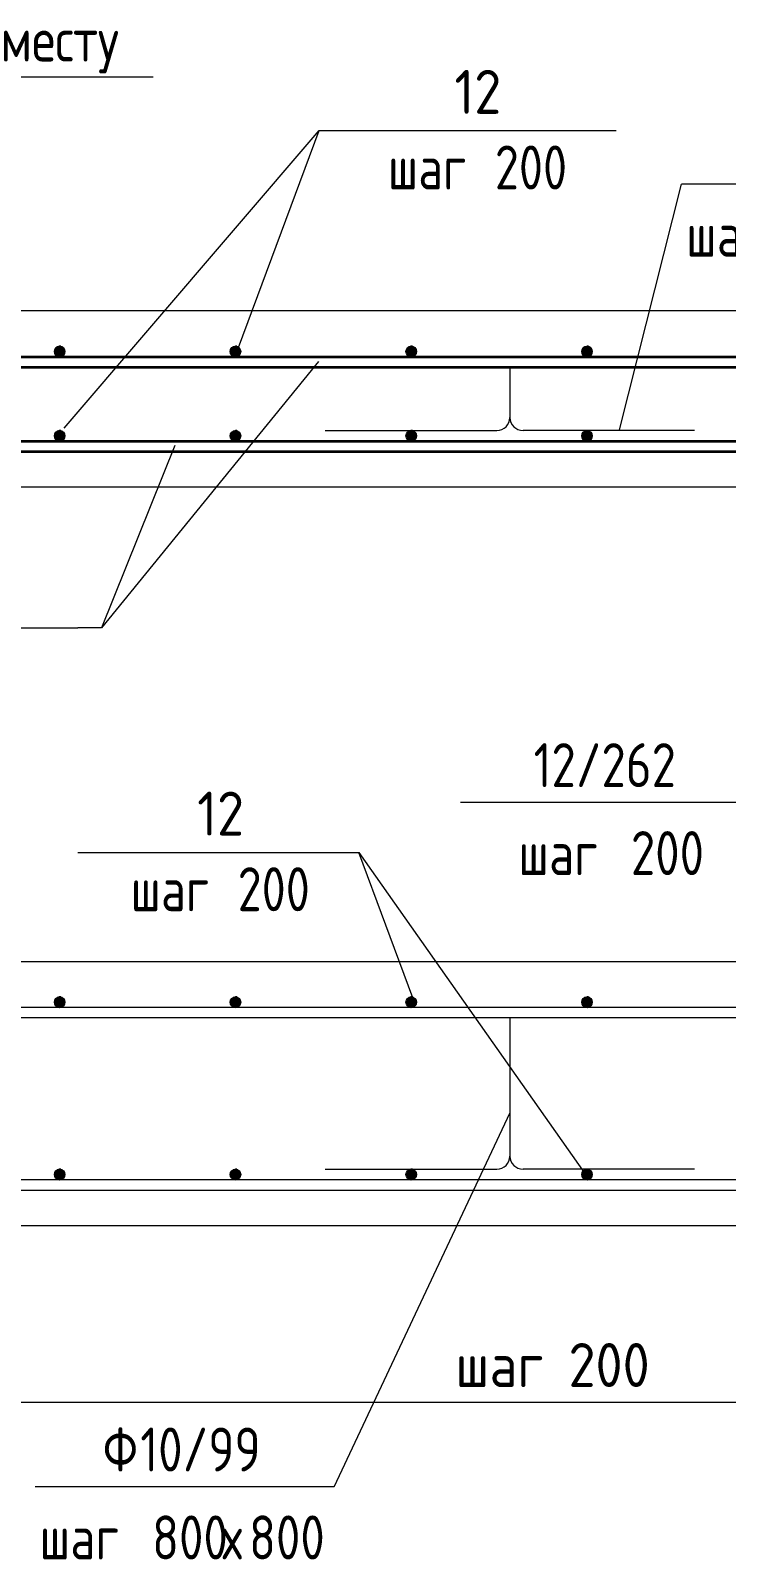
# Model space of a CAD drawing. Header units: millimetres. Extents: x 3129 to 68349, y -1586 to 12682.
# Drawn here: x 41078 to 41869, y -1530 to 209 of the extents above; entities that cross this region are included whole.
import ezdxf

# ---------------------------------------------------------------- set-up
doc = ezdxf.new("R2010")
doc.units = ezdxf.units.MM
for name, color, linetype, lineweight in [('AA_Dim', 7, 'Continuous', 9), ('AA_Dim-20', 7, 'Continuous', 9), ('AA_Linii', 7, 'Continuous', 9), ('AA_Vinoska', 7, 'Continuous', 9), ('AF_Perekritie_Опалубка', 253, 'Continuous', 20), ('KR_Armatura', 7, 'Continuous', 20), ('KR_Armatura_Tonkie', 7, 'Continuous', 20)]:
    doc.layers.add(name, color=color, linetype=linetype, lineweight=lineweight)
doc.styles.add('GOST Common', font='GOST Common.ttf', dxfattribs={"width": 0.85, "height": 50})
doc.styles.add('ISOCPEUR_1', font='isocpeur.ttf', dxfattribs={"width": 0.9, "height": 50})
doc.styles.add('ISOCPEUR_2', font='isocpeur.ttf', dxfattribs={"width": 0.8, "height": 50})
doc.dimstyles.new('05_Округл_5мм__прозр__2', dxfattribs={"dimscale": 304.8, "dimtxt": 49.799059, "dimasz": 0.111549, "dimexe": 0.098425, "dimexo": 0.065617, "dimgap": 0.006562, "dimtad": 1, "dimdec": 0, "dimrnd": 5, "dimdsep": 46, "dimtxsty": 'ISOCPEUR_1', "dimblk1": 'OBLIQUE', "dimblk2": 'OBLIQUE', "dimsah": 1, "dimcen": 0.09, "dimdle": 0.098425, "dimazin": 0, "dimtfac": 1, "dimtdec": 4, "dimtix": 1, "dimtmove": 0, "dimatfit": 3, "dimfxl": 1, "dimtvp": 1, "dimtolj": 1, "dimtzin": 0, "dimlwd": 18, "dimlwe": 18, "dimarcsym": 2})

# ---------------------------------------------------------------- blocks, each defined once
blk = doc.blocks.new('010_Текст с выноской - Текст 2 строки-4082114-Сечение 21')
at = {"layer": 'AA_Vinoska'}
blk.add_line((-46398.5, 156), (-46898.5, 156), dxfattribs=at)
blk = doc.blocks.new('DIMBLOCK40-Сечение 21')
at = {"layer": 'AA_Dim-20', "lineweight": 18}
for p, q in [((42940.8, -1110.4), (42940.8, -1380.9)), ((42940.8, -1350.9), (42940.8, -1110.4)), ((40410.8, -1118), (40410.8, -1380.9)), ((40410.8, -1350.9), (40410.8, -1118)), ((40410.8, -1350.9), (42940.8, -1350.9))]:
    blk.add_line(p, q, dxfattribs=at)
at = {"layer": 'AA_Dim-20', "lineweight": 30}
for p, q in [((40410.8, -1350.9), (40427.8, -1333.9)), ((42940.8, -1350.9), (42957.8, -1333.9)), ((40410.8, -1350.9), (40393.8, -1367.9)), ((42940.8, -1350.9), (42923.8, -1367.9))]:
    blk.add_line(p, q, dxfattribs=at)
at = {"layer": 'AA_Dim-20', "color": 0, "lineweight": 18, "insert": (41560.9, -1283.6), "char_height": 50, "width": 275.81, "attachment_point": 1, "line_spacing_factor": 1.149209, "style": 'ISOCPEUR_1'}
blk.add_mtext('шаг 200', dxfattribs=at)
blk = doc.blocks.new('_Oblique')
at = {"color": 0, "linetype": 'ByBlock', "lineweight": -2}
blk.add_line((-0.5, -0.5), (0.5, 0.5), dxfattribs=at)
blk = doc.blocks.new('042_М_Арматуры - Диам длина поз _ Комментарий-2260297-Сечение 21')
at = {"layer": 'AA_Vinoska'}
blk.add_line((-46484.4, -725.7), (-46164.4, -725.7), dxfattribs=at)
blk = doc.blocks.new('010_Текст с выноской - Текст 2 строки-4087354-Сечение 21')
at = {"layer": 'AA_Vinoska'}
blk.add_line((-47463.3, -109.1), (-47803.3, -109.1), dxfattribs=at)

msp = doc.modelspace()

# ---------------------------------------------------------------- hatches: boundary and pattern name
at = {"layer": 'KR_Armatura'}
h = msp.add_hatch(color=256, dxfattribs=at)
edge = h.paths.add_edge_path()
edge.add_arc((41110.7736, -156), 6, 0, 360)
for points in [[(41110.7736, -162), (41115.9698, -159), (41115.9698, -153), (41110.7736, -150), (41105.5775, -153), (41105.5775, -159)], [(41310.7736, -162), (41315.9698, -159), (41315.9698, -153), (41310.7736, -150), (41305.5775, -153), (41305.5775, -159)], [(41510.7736, -162), (41515.9698, -159), (41515.9698, -153), (41510.7736, -150), (41505.5775, -153), (41505.5775, -159)], [(41710.7736, -162), (41715.9698, -159), (41715.9698, -153), (41710.7736, -150), (41705.5775, -153), (41705.5775, -159)], [(41110.7736, -258), (41115.9698, -255), (41115.9698, -249), (41110.7736, -246), (41105.5775, -249), (41105.5775, -255)], [(41310.7736, -258), (41315.9698, -255), (41315.9698, -249), (41310.7736, -246), (41305.5775, -249), (41305.5775, -255)], [(41510.7736, -258), (41515.9698, -255), (41515.9698, -249), (41510.7736, -246), (41505.5775, -249), (41505.5775, -255)], [(41710.7736, -258), (41715.9698, -255), (41715.9698, -249), (41710.7736, -246), (41705.5775, -249), (41705.5775, -255)], [(41110.7736, -902), (41115.9698, -899), (41115.9698, -893), (41110.7736, -890), (41105.5775, -893), (41105.5775, -899)], [(41310.7736, -902), (41315.9698, -899), (41315.9698, -893), (41310.7736, -890), (41305.5775, -893), (41305.5775, -899)], [(41510.7736, -902), (41515.9698, -899), (41515.9698, -893), (41510.7736, -890), (41505.5775, -893), (41505.5775, -899)], [(41710.7736, -902), (41715.9698, -899), (41715.9698, -893), (41710.7736, -890), (41705.5775, -893), (41705.5775, -899)], [(41110.7736, -1098), (41115.9698, -1095), (41115.9698, -1089), (41110.7736, -1086), (41105.5775, -1089), (41105.5775, -1095)], [(41310.7736, -1098), (41315.9698, -1095), (41315.9698, -1089), (41310.7736, -1086), (41305.5775, -1089), (41305.5775, -1095)], [(41510.7736, -1098), (41515.9698, -1095), (41515.9698, -1089), (41510.7736, -1086), (41505.5775, -1089), (41505.5775, -1095)], [(41710.7736, -1098), (41715.9698, -1095), (41715.9698, -1089), (41710.7736, -1086), (41705.5775, -1089), (41705.5775, -1095)]]:
    msp.add_hatch(color=256, dxfattribs=at).paths.add_polyline_path(points)
h = msp.add_hatch(color=256, dxfattribs=at)
edge = h.paths.add_edge_path()
edge.add_arc((41310.7736, -156), 6, 0, 360)
h = msp.add_hatch(color=256, dxfattribs=at)
edge = h.paths.add_edge_path()
edge.add_arc((41510.7736, -156), 6, 0, 360)
h = msp.add_hatch(color=256, dxfattribs=at)
edge = h.paths.add_edge_path()
edge.add_arc((41710.7736, -156), 6, 0, 360)
h = msp.add_hatch(color=256, dxfattribs=at)
edge = h.paths.add_edge_path()
edge.add_arc((41110.7736, -252), 6, 0, 360)
h = msp.add_hatch(color=256, dxfattribs=at)
edge = h.paths.add_edge_path()
edge.add_arc((41310.7736, -252), 6, 0, 360)
h = msp.add_hatch(color=256, dxfattribs=at)
edge = h.paths.add_edge_path()
edge.add_arc((41510.7736, -252), 6, 0, 360)
h = msp.add_hatch(color=256, dxfattribs=at)
edge = h.paths.add_edge_path()
edge.add_arc((41710.7736, -252), 6, 0, 360)
h = msp.add_hatch(color=256, dxfattribs=at)
edge = h.paths.add_edge_path()
edge.add_arc((41110.7736, -896), 6, 0, 360)
h = msp.add_hatch(color=256, dxfattribs=at)
edge = h.paths.add_edge_path()
edge.add_arc((41310.7736, -896), 6, 0, 360)
h = msp.add_hatch(color=256, dxfattribs=at)
edge = h.paths.add_edge_path()
edge.add_arc((41510.7736, -896), 6, 0, 360)
h = msp.add_hatch(color=256, dxfattribs=at)
edge = h.paths.add_edge_path()
edge.add_arc((41710.7736, -896), 6, 0, 360)
h = msp.add_hatch(color=256, dxfattribs=at)
edge = h.paths.add_edge_path()
edge.add_arc((41110.7736, -1092), 6, 0, 360)
h = msp.add_hatch(color=256, dxfattribs=at)
edge = h.paths.add_edge_path()
edge.add_arc((41310.7736, -1092), 6, 0, 360)
h = msp.add_hatch(color=256, dxfattribs=at)
edge = h.paths.add_edge_path()
edge.add_arc((41510.7736, -1092), 6, 0, 360)
h = msp.add_hatch(color=256, dxfattribs=at)
edge = h.paths.add_edge_path()
edge.add_arc((41710.7736, -1092), 6, 0, 360)

# ---------------------------------------------------------------- linework, layer by layer
at = {"layer": 'AA_Linii', "lineweight": 20}
for p, q in [((41622.9652, -174), (41622.9652, -231)), ((41412.9652, -246), (41607.9652, -246)), ((41832.9652, -246), (41637.9652, -246)), ((42978.8014, -902), (40363.7972, -902)), ((42978.8014, -914), (40363.7972, -914)), ((41622.9652, -914), (41622.9652, -1071)), ((41412.9652, -1086), (41607.9652, -1086)), ((41832.9652, -1086), (41637.9652, -1086)), ((42978.8014, -1098), (40363.7972, -1098)), ((42978.8014, -1110), (40363.7972, -1110))]:
    msp.add_line(p, q, dxfattribs=at)
for centre, start, end in [((41607.9652, -231), 270, 360), ((41637.9652, -231), 180, 270), ((41607.9652, -1071), 270, 0), ((41637.9652, -1071), 180, 270)]:
    msp.add_arc(centre, 15, start, end, dxfattribs=at)
at = {"layer": 'AA_Vinoska'}
for p, q in [((41115.7997, -243.3396), (41406.0616, 95.0486)), ((41314.3208, -151.5988), (41406.0616, 95.0486)), ((41406.0616, 95.0486), (41424.109, 95.0486)), ((41406.0616, 95.0486), (41424.109, 95.0486)), ((41747.6673, -245.1145), (41818.3533, 34.0959)), ((41405.1016, -167.6114), (41158.396, -470.4072)), ((41241.9328, -263.082), (41158.396, -470.4072)), ((41158.396, -470.4072), (41131.4709, -470.4072)), ((41158.396, -470.4072), (41131.4709, -470.4072)), ((41451.0222, -725.6747), (41451.4709, -725.6747)), ((41512.6841, -891.109), (41451.0222, -725.6747)), ((41708.6599, -1090.6696), (41451.4709, -725.6747)), ((41622.9664, -1021.8438), (41422.8241, -1447.3238))]:
    msp.add_line(p, q, dxfattribs=at)
at = {"layer": 'AF_Perekritie_Опалубка'}
for p, q in [((42870.8546, -110), (40471.8556, -110)), ((40523.7736, -310), (42818.7736, -310)), ((42818.7736, -850), (40523.7736, -850)), ((40323.7736, -1150), (43018.7736, -1150))]:
    msp.add_line(p, q, dxfattribs=at)
at = {"layer": 'KR_Armatura'}
for p, q in [((41110.7736, -150), (41105.5775, -153)), ((41105.5775, -153), (41105.5775, -159)), ((41112.266, -150), (41110.7736, -150)), ((41115.9698, -153), (41110.7736, -150)), ((41115.9698, -159), (41115.9698, -153)), ((41310.7736, -150), (41305.5775, -153)), ((41305.5775, -153), (41305.5775, -159)), ((41312.3107, -150), (41310.7736, -150)), ((41315.9698, -153), (41310.7736, -150)), ((41315.9698, -159), (41315.9698, -153)), ((41510.7736, -150), (41505.5775, -153)), ((41505.5775, -153), (41505.5775, -159)), ((41512.3581, -150), (41510.7736, -150)), ((41515.9698, -153), (41510.7736, -150)), ((41515.9698, -159), (41515.9698, -153)), ((41710.7736, -150), (41705.5775, -153)), ((41705.5775, -153), (41705.5775, -159)), ((41712.4086, -150), (41710.7736, -150)), ((41715.9698, -153), (41710.7736, -150)), ((41715.9698, -159), (41715.9698, -153)), ((41105.5775, -159), (41110.7736, -162)), ((41110.7736, -162), (41115.9698, -159)), ((41112.266, -162), (41110.7736, -162)), ((41305.5775, -159), (41310.7736, -162)), ((41310.7736, -162), (41315.9698, -159)), ((41312.3107, -162), (41310.7736, -162)), ((41505.5775, -159), (41510.7736, -162)), ((41510.7736, -162), (41515.9698, -159)), ((41512.3581, -162), (41510.7736, -162)), ((41705.5775, -159), (41710.7736, -162)), ((41710.7736, -162), (41715.9698, -159)), ((41712.4086, -162), (41710.7736, -162)), ((41110.7736, -246), (41105.5775, -249)), ((41105.5775, -249), (41105.5775, -255)), ((41105.5775, -255), (41110.7736, -258)), ((41112.266, -246), (41110.7736, -246)), ((41115.9698, -249), (41110.7736, -246)), ((41110.7736, -258), (41115.9698, -255)), ((41112.266, -258), (41110.7736, -258)), ((41115.9698, -255), (41115.9698, -249)), ((41310.7736, -246), (41305.5775, -249)), ((41305.5775, -249), (41305.5775, -255)), ((41305.5775, -255), (41310.7736, -258)), ((41312.3107, -246), (41310.7736, -246)), ((41315.9698, -249), (41310.7736, -246)), ((41310.7736, -258), (41315.9698, -255)), ((41312.3107, -258), (41310.7736, -258)), ((41315.9698, -255), (41315.9698, -249)), ((41510.7736, -246), (41505.5775, -249)), ((41505.5775, -249), (41505.5775, -255)), ((41505.5775, -255), (41510.7736, -258)), ((41512.3581, -246), (41510.7736, -246)), ((41515.9698, -249), (41510.7736, -246)), ((41510.7736, -258), (41515.9698, -255)), ((41512.3581, -258), (41510.7736, -258)), ((41515.9698, -255), (41515.9698, -249)), ((41710.7736, -246), (41705.5775, -249)), ((41705.5775, -249), (41705.5775, -255)), ((41705.5775, -255), (41710.7736, -258)), ((41712.4086, -246), (41710.7736, -246)), ((41715.9698, -249), (41710.7736, -246)), ((41710.7736, -258), (41715.9698, -255)), ((41712.4086, -258), (41710.7736, -258)), ((41715.9698, -255), (41715.9698, -249)), ((41110.7736, -890), (41105.5775, -893)), ((41105.5775, -893), (41105.5775, -899)), ((41105.5775, -899), (41110.7736, -902)), ((41112.266, -890), (41110.7736, -890)), ((41115.9698, -893), (41110.7736, -890)), ((41110.7736, -902), (41115.9698, -899)), ((41112.266, -902), (41110.7736, -902)), ((41115.9698, -899), (41115.9698, -893)), ((41310.7736, -890), (41305.5775, -893)), ((41305.5775, -893), (41305.5775, -899)), ((41305.5775, -899), (41310.7736, -902)), ((41312.3107, -890), (41310.7736, -890)), ((41315.9698, -893), (41310.7736, -890)), ((41310.7736, -902), (41315.9698, -899)), ((41312.3107, -902), (41310.7736, -902)), ((41315.9698, -899), (41315.9698, -893)), ((41510.7736, -890), (41505.5775, -893)), ((41505.5775, -893), (41505.5775, -899)), ((41505.5775, -899), (41510.7736, -902)), ((41512.3581, -890), (41510.7736, -890)), ((41515.9698, -893), (41510.7736, -890)), ((41510.7736, -902), (41515.9698, -899)), ((41512.3581, -902), (41510.7736, -902)), ((41515.9698, -899), (41515.9698, -893)), ((41710.7736, -890), (41705.5775, -893)), ((41705.5775, -893), (41705.5775, -899)), ((41705.5775, -899), (41710.7736, -902)), ((41712.4086, -890), (41710.7736, -890)), ((41715.9698, -893), (41710.7736, -890)), ((41710.7736, -902), (41715.9698, -899)), ((41712.4086, -902), (41710.7736, -902)), ((41715.9698, -899), (41715.9698, -893)), ((41110.7736, -1086), (41105.5775, -1089)), ((41105.5775, -1089), (41105.5775, -1095)), ((41105.5775, -1095), (41110.7736, -1098)), ((41112.266, -1086), (41110.7736, -1086)), ((41115.9698, -1089), (41110.7736, -1086)), ((41110.7736, -1098), (41115.9698, -1095)), ((41115.9698, -1095), (41115.9698, -1089)), ((41310.7736, -1086), (41305.5775, -1089)), ((41305.5775, -1089), (41305.5775, -1095)), ((41305.5775, -1095), (41310.7736, -1098)), ((41312.3107, -1086), (41310.7736, -1086)), ((41315.9698, -1089), (41310.7736, -1086)), ((41310.7736, -1098), (41315.9698, -1095)), ((41315.9698, -1095), (41315.9698, -1089)), ((41510.7736, -1086), (41505.5775, -1089)), ((41505.5775, -1089), (41505.5775, -1095)), ((41505.5775, -1095), (41510.7736, -1098)), ((41512.3581, -1086), (41510.7736, -1086)), ((41515.9698, -1089), (41510.7736, -1086)), ((41510.7736, -1098), (41515.9698, -1095)), ((41515.9698, -1095), (41515.9698, -1089)), ((41710.7736, -1086), (41705.5775, -1089)), ((41705.5775, -1089), (41705.5775, -1095)), ((41705.5775, -1095), (41710.7736, -1098)), ((41712.4086, -1086), (41710.7736, -1086)), ((41715.9698, -1089), (41710.7736, -1086)), ((41710.7736, -1098), (41715.9698, -1095)), ((41715.9698, -1095), (41715.9698, -1089)), ((41112.266, -1098), (41110.7736, -1098)), ((41312.3107, -1098), (41310.7736, -1098)), ((41512.3581, -1098), (41510.7736, -1098)), ((41712.4086, -1098), (41710.7736, -1098))]:
    msp.add_line(p, q, dxfattribs=at)
for centre in [(41110.7736, -156), (41310.7736, -156), (41510.7736, -156), (41710.7736, -156), (41110.7736, -252), (41310.7736, -252), (41510.7736, -252), (41710.7736, -252), (41110.7736, -896), (41310.7736, -896), (41510.7736, -896), (41710.7736, -896), (41110.7736, -1092), (41310.7736, -1092), (41510.7736, -1092), (41710.7736, -1092)]:
    msp.add_circle(centre, 6, dxfattribs=at)
at = {"layer": 'KR_Armatura_Tonkie', "lineweight": 35}
for p, q in [((40471.8556, -162), (42870.8546, -162)), ((40471.8556, -174), (42870.8546, -174)), ((40471.8556, -258), (42870.8546, -258)), ((40471.8556, -270), (42870.8546, -270))]:
    msp.add_line(p, q, dxfattribs=at)

# ---------------------------------------------------------------- block references
at = {"layer": 'AA_Vinoska'}
for name, p in [('010_Текст с выноской - Текст 2 строки-4082114-Сечение 21', (87615.8216, 0)), ('042_М_Арматуры - Диам длина поз _ Комментарий-2260297-Сечение 21', (87908.4596, 820.7233)), ('042_М_Арматуры - Диам длина поз _ Комментарий-2260297-Сечение 21', (87908.4596, 820.7233)), ('010_Текст с выноской - Текст 2 строки-4087354-Сечение 21', (89621.6487, 143.2368)), ('042_М_Арматуры - Диам длина поз _ Комментарий-2260297-Сечение 21', (87295.8216, 255.2675)), ('042_М_Арматуры - Диам длина поз _ Комментарий-2260297-Сечение 21', (87295.8216, 255.2675)), ('010_Текст с выноской - Текст 2 строки-4087354-Сечение 21', (89370.0995, -559.9772)), ('042_М_Арматуры - Диам длина поз _ Комментарий-2260297-Сечение 21', (87615.8216, 0)), ('042_М_Арматуры - Диам длина поз _ Комментарий-2260297-Сечение 21', (87615.8216, 0)), ('010_Текст с выноской - Текст 2 строки-4087354-Сечение 21', (88886.1195, -1338.1829))]:
    msp.add_blockref(name, p, dxfattribs=at)

# ---------------------------------------------------------------- texts
at = {"layer": 'AA_Vinoska', "char_height": 50, "attachment_point": 1}
for s, insert, width, style in [('месту', (41043.529, 223.646), 192.164494, 'GOST Common'), ('12', (41559.9118, 164.1306), 66.379725, 'ISOCPEUR_1'), ('12', (41559.9118, 164.1306), 66.379725, 'ISOCPEUR_1'), (' 200', (41580.4501, 78.1496), 133.4008, 'ISOCPEUR_2'), ('шаг', (41484.1418, 78.1496), 116.7257, 'ISOCPEUR_2'), ('шаг', (41823.3626, 1.7419), 124.021056, 'GOST Common'), ('12/262', (41650.0134, -601.4721), 209.881788, 'GOST Common'), ('12', (41267.2737, -656.5927), 66.379725, 'ISOCPEUR_1'), ('12', (41267.2737, -656.5927), 66.379725, 'ISOCPEUR_1'), (' 200', (41734.831, -701.4721), 128.109663, 'GOST Common'), ('шаг', (41632.5034, -701.4721), 124.021056, 'GOST Common'), (' 200', (41287.812, -742.5737), 133.4008, 'ISOCPEUR_2'), ('шаг', (41191.5037, -742.5737), 116.7257, 'ISOCPEUR_2'), ('\\fGOST Common|b0|i0|c204|p34|;\\W.85;Ф', (41159.8285, -1379.6778), 51.789012, 'GOST Common'), ('10/99', (41202.5587, -1379.6778), 173.084331, 'GOST Common'), ('шаг', (41087.8335, -1479.6778), 124.021056, 'GOST Common'), (' 800', (41190.1611, -1479.6778), 128.109663, 'GOST Common'), ('\\fGOST Common|b0|i0|c204|p34|;\\W.85;х', (41295.8621, -1479.6778), 36.797456, 'GOST Common'), ('800', (41326.223, -1479.6778), 110.392369, 'GOST Common')]:
    msp.add_mtext(s, dxfattribs=dict(at, insert=insert, width=width, style=style))

# ---------------------------------------------------------------- dimensions: what is measured, and where the dimension line sits
at = {"layer": 'AA_Dim', "lineweight": 18}
dim = msp.add_linear_dim(base=(42940.7736, -1350.9432), p1=(40410.7736, -1098), p2=(42940.7736, -1090.385), text='шаг 200', dimstyle='05_Округл_5мм__прозр__2', override={"dimpost": '<>', "dimfxl": 2530.01146}, dxfattribs=at)
dim.commit()
dim.dimension.update_dxf_attribs({"geometry": 'DIMBLOCK40-Сечение 21', "text_midpoint": (41675.7736, -1323.9243)})

doc.saveas('drawing.dxf')
